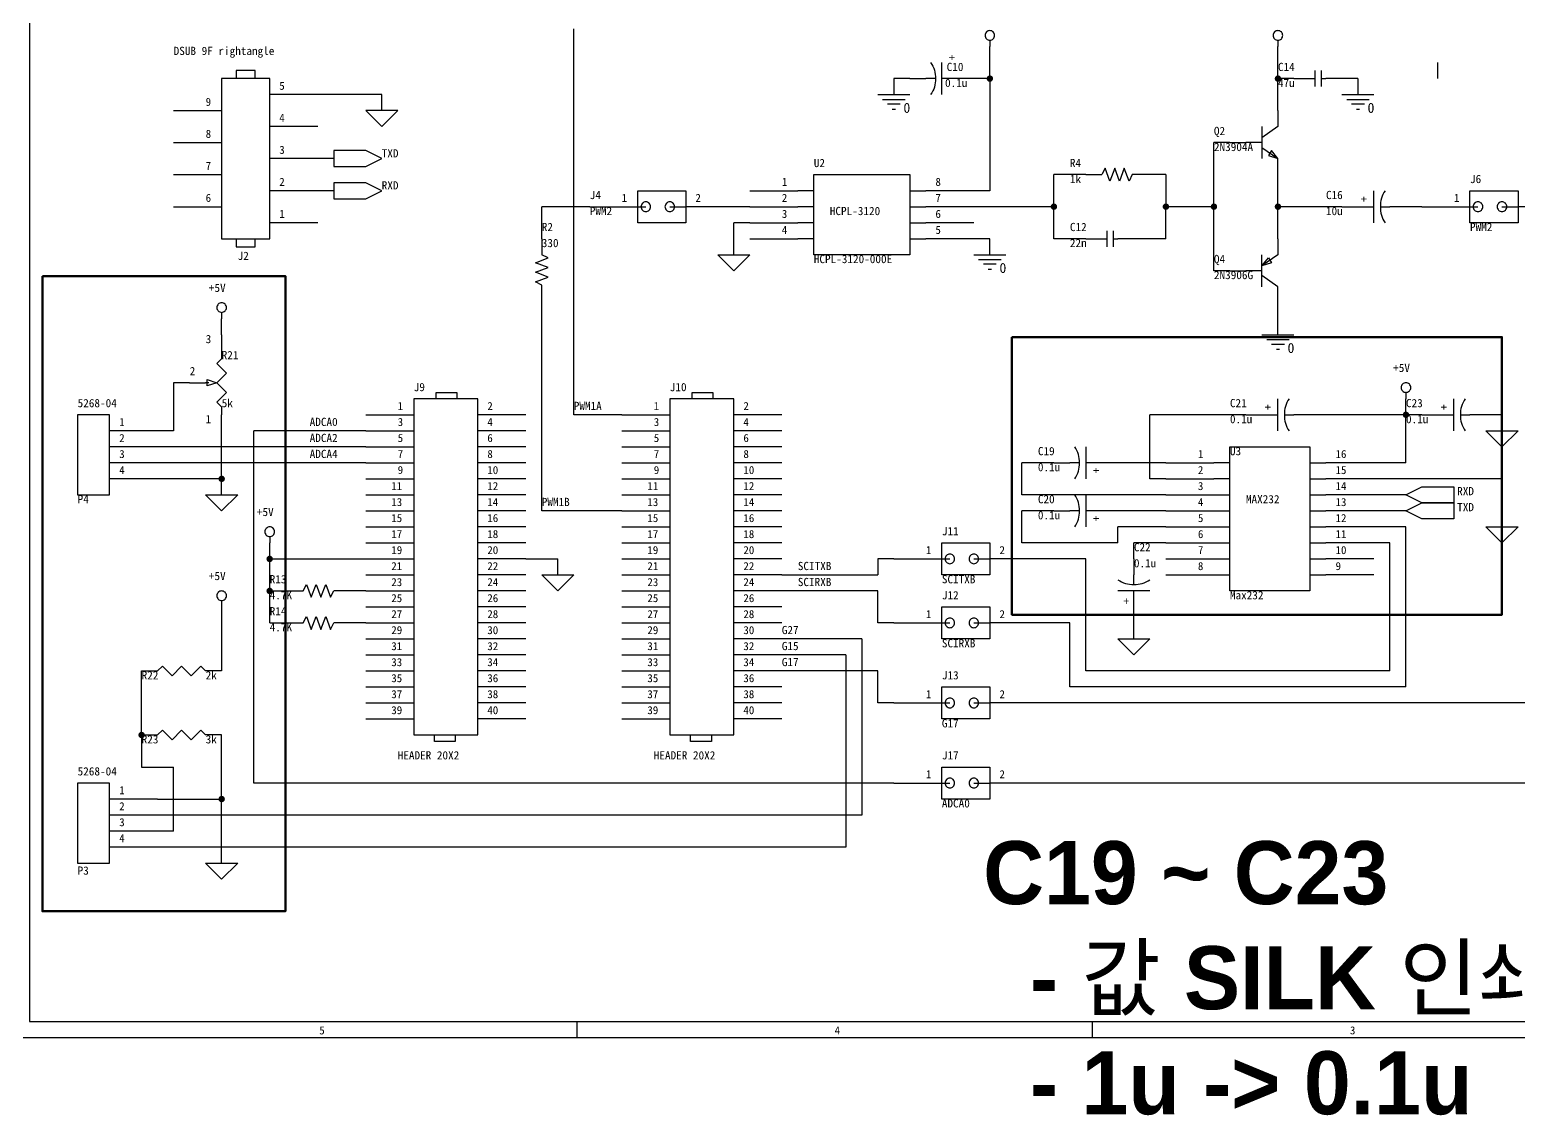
# Model space of a CAD drawing. Extents: x -209 to 417, y -10 to 299.
# Drawn here: x 0 to 236.3, y -9.8 to 162.4 of the extents above; entities that cross this region are included whole.
import ezdxf

# ---------------------------------------------------------------- set-up
doc = ezdxf.new("R2010")
doc.units = 0
doc.header["$MEASUREMENT"] = 0
for name, color, linetype in [('COMMENTS', 7, 'Continuous'), ('PARTS', 7, 'Continuous'), ('PARTTEXT', 7, 'Continuous'), ('TITLE', 7, 'Continuous'), ('WIRE', 7, 'Continuous'), ('WIRETEXT', 7, 'Continuous')]:
    doc.layers.add(name, color=color, linetype=linetype)

msp = doc.modelspace()

# ---------------------------------------------------------------- linework, layer by layer
at = {"color": 1, "linetype": 'Continuous', "lineweight": 50}
msp.add_lwpolyline([(2.0442, 123.3581), (40.6105, 123.3581), (40.6105, 22.5788), (2.0442, 22.5788)], close=True, dxfattribs=at)
at = {"color": 3, "linetype": 'Continuous', "lineweight": 50}
msp.add_lwpolyline([(155.9028, 113.6696), (233.68, 113.6696), (233.68, 69.627), (155.9028, 69.627)], close=True, dxfattribs=at)
at = {"layer": 'PARTS'}
for p, q in [((86.36, 159.766), (86.36, 162.306)), ((139.7, 154.686), (142.24, 154.686)), ((149.86, 154.686), (147.32, 154.686)), ((200.66, 154.686), (203.2, 154.686)), ((208.28, 154.686), (205.74, 154.686)), ((45.72, 152.146), (38.1, 152.146)), ((22.86, 149.606), (30.48, 149.606)), ((198.12, 149.606), (198.12, 147.066)), ((45.72, 147.066), (38.1, 147.066)), ((22.86, 144.526), (30.48, 144.526)), ((190.5, 144.526), (193.04, 144.526)), ((45.72, 141.986), (38.1, 141.986)), ((198.12, 139.446), (198.12, 141.986)), ((22.86, 139.446), (30.48, 139.446)), ((167.64, 139.446), (170.18, 139.446)), ((177.8, 139.446), (175.26, 139.446)), ((45.72, 136.906), (38.1, 136.906)), ((114.3, 136.906), (121.92, 136.906)), ((149.86, 136.906), (142.24, 136.906)), ((22.86, 134.366), (30.48, 134.366)), ((88.9, 134.366), (96.52, 134.366)), ((111.76, 134.366), (104.14, 134.366)), ((114.3, 134.366), (121.92, 134.366)), ((149.86, 134.366), (142.24, 134.366)), ((208.28, 134.366), (210.82, 134.366)), ((218.44, 134.366), (215.9, 134.366)), ((220.98, 134.366), (228.6, 134.366)), ((243.84, 134.366), (236.22, 134.366)), ((45.72, 131.826), (38.1, 131.826)), ((114.3, 131.826), (121.92, 131.826)), ((149.86, 131.826), (142.24, 131.826)), ((81.28, 129.286), (81.28, 126.746)), ((114.3, 129.286), (121.92, 129.286)), ((149.86, 129.286), (142.24, 129.286)), ((167.64, 129.286), (170.18, 129.286)), ((175.26, 129.286), (172.72, 129.286)), ((198.12, 129.286), (198.12, 126.746)), ((190.5, 124.206), (193.04, 124.206)), ((81.28, 119.126), (81.28, 121.666)), ((198.12, 119.126), (198.12, 121.666)), ((30.48, 114.046), (30.48, 111.506)), ((25.4, 106.426), (27.94, 106.426)), ((30.48, 98.806), (30.48, 101.346)), ((53.34, 101.346), (60.96, 101.346)), ((78.74, 101.346), (71.12, 101.346)), ((93.98, 101.346), (101.6, 101.346)), ((119.38, 101.346), (111.76, 101.346)), ((193.04, 101.346), (195.58, 101.346)), ((203.2, 101.346), (200.66, 101.346)), ((220.98, 101.346), (223.52, 101.346)), ((231.14, 101.346), (228.6, 101.346)), ((20.32, 98.806), (12.7, 98.806)), ((53.34, 98.806), (60.96, 98.806)), ((78.74, 98.806), (71.12, 98.806)), ((93.98, 98.806), (101.6, 98.806)), ((119.38, 98.806), (111.76, 98.806)), ((20.32, 96.266), (12.7, 96.266)), ((53.34, 96.266), (60.96, 96.266)), ((78.74, 96.266), (71.12, 96.266)), ((93.98, 96.266), (101.6, 96.266)), ((119.38, 96.266), (111.76, 96.266)), ((20.32, 93.726), (12.7, 93.726)), ((53.34, 93.726), (60.96, 93.726)), ((78.74, 93.726), (71.12, 93.726)), ((93.98, 93.726), (101.6, 93.726)), ((119.38, 93.726), (111.76, 93.726)), ((162.56, 93.726), (165.1, 93.726)), ((172.72, 93.726), (170.18, 93.726)), ((180.34, 93.726), (187.96, 93.726)), ((213.36, 93.726), (205.74, 93.726)), ((20.32, 91.186), (12.7, 91.186)), ((53.34, 91.186), (60.96, 91.186)), ((78.74, 91.186), (71.12, 91.186)), ((93.98, 91.186), (101.6, 91.186)), ((119.38, 91.186), (111.76, 91.186)), ((180.34, 91.186), (187.96, 91.186)), ((213.36, 91.186), (205.74, 91.186)), ((53.34, 88.646), (60.96, 88.646)), ((78.74, 88.646), (71.12, 88.646)), ((93.98, 88.646), (101.6, 88.646)), ((119.38, 88.646), (111.76, 88.646)), ((180.34, 88.646), (187.96, 88.646)), ((213.36, 88.646), (205.74, 88.646)), ((53.34, 86.106), (60.96, 86.106)), ((78.74, 86.106), (71.12, 86.106)), ((93.98, 86.106), (101.6, 86.106)), ((119.38, 86.106), (111.76, 86.106)), ((162.56, 86.106), (165.1, 86.106)), ((172.72, 86.106), (170.18, 86.106)), ((180.34, 86.106), (187.96, 86.106)), ((213.36, 86.106), (205.74, 86.106)), ((53.34, 83.566), (60.96, 83.566)), ((78.74, 83.566), (71.12, 83.566)), ((93.98, 83.566), (101.6, 83.566)), ((119.38, 83.566), (111.76, 83.566)), ((180.34, 83.566), (187.96, 83.566)), ((213.36, 83.566), (205.74, 83.566)), ((53.34, 81.026), (60.96, 81.026)), ((78.74, 81.026), (71.12, 81.026)), ((93.98, 81.026), (101.6, 81.026)), ((119.38, 81.026), (111.76, 81.026)), ((180.34, 81.026), (187.96, 81.026)), ((213.36, 81.026), (205.74, 81.026)), ((53.34, 78.486), (60.96, 78.486)), ((78.74, 78.486), (71.12, 78.486)), ((93.98, 78.486), (101.6, 78.486)), ((119.38, 78.486), (111.76, 78.486)), ((137.16, 78.486), (144.78, 78.486)), ((160.02, 78.486), (152.4, 78.486)), ((175.26, 78.486), (175.26, 75.946)), ((180.34, 78.486), (187.96, 78.486)), ((213.36, 78.486), (205.74, 78.486)), ((53.34, 75.946), (60.96, 75.946)), ((78.74, 75.946), (71.12, 75.946)), ((93.98, 75.946), (101.6, 75.946)), ((119.38, 75.946), (111.76, 75.946)), ((180.34, 75.946), (187.96, 75.946)), ((213.36, 75.946), (205.74, 75.946)), ((40.64, 73.406), (43.18, 73.406)), ((50.8, 73.406), (48.26, 73.406)), ((53.34, 73.406), (60.96, 73.406)), ((78.74, 73.406), (71.12, 73.406)), ((93.98, 73.406), (101.6, 73.406)), ((119.38, 73.406), (111.76, 73.406)), ((53.34, 70.866), (60.96, 70.866)), ((78.74, 70.866), (71.12, 70.866)), ((93.98, 70.866), (101.6, 70.866)), ((119.38, 70.866), (111.76, 70.866)), ((175.26, 68.326), (175.26, 70.866)), ((40.64, 68.326), (43.18, 68.326)), ((50.8, 68.326), (48.26, 68.326)), ((53.34, 68.326), (60.96, 68.326)), ((78.74, 68.326), (71.12, 68.326)), ((93.98, 68.326), (101.6, 68.326)), ((119.38, 68.326), (111.76, 68.326)), ((137.16, 68.326), (144.78, 68.326)), ((160.02, 68.326), (152.4, 68.326)), ((53.34, 65.786), (60.96, 65.786)), ((78.74, 65.786), (71.12, 65.786)), ((93.98, 65.786), (101.6, 65.786)), ((119.38, 65.786), (111.76, 65.786)), ((53.34, 63.246), (60.96, 63.246)), ((78.74, 63.246), (71.12, 63.246)), ((93.98, 63.246), (101.6, 63.246)), ((119.38, 63.246), (111.76, 63.246)), ((17.78, 60.706), (20.32, 60.706)), ((30.48, 60.706), (27.94, 60.706)), ((53.34, 60.706), (60.96, 60.706)), ((78.74, 60.706), (71.12, 60.706)), ((93.98, 60.706), (101.6, 60.706)), ((119.38, 60.706), (111.76, 60.706)), ((53.34, 58.166), (60.96, 58.166)), ((78.74, 58.166), (71.12, 58.166)), ((93.98, 58.166), (101.6, 58.166)), ((119.38, 58.166), (111.76, 58.166)), ((53.34, 55.626), (60.96, 55.626)), ((78.74, 55.626), (71.12, 55.626)), ((93.98, 55.626), (101.6, 55.626)), ((119.38, 55.626), (111.76, 55.626)), ((137.16, 55.626), (144.78, 55.626)), ((160.02, 55.626), (152.4, 55.626)), ((53.34, 53.086), (60.96, 53.086)), ((78.74, 53.086), (71.12, 53.086)), ((93.98, 53.086), (101.6, 53.086)), ((119.38, 53.086), (111.76, 53.086)), ((17.78, 50.546), (20.32, 50.546)), ((30.48, 50.546), (27.94, 50.546)), ((137.16, 42.926), (144.78, 42.926)), ((160.02, 42.926), (152.4, 42.926)), ((20.32, 40.386), (12.7, 40.386)), ((20.32, 37.846), (12.7, 37.846)), ((20.32, 35.306), (12.7, 35.306)), ((20.32, 32.766), (12.7, 32.766))]:
    msp.add_line(p, q, dxfattribs=at)
for points in [[(86.36, 162.306), (86.36, 162.56)], [(152.4, 160.782), (152.4, 159.766)], [(198.12, 160.782), (198.12, 159.766)], [(35.814, 154.686), (35.814, 154.94), (35.814, 155.956), (32.766, 155.956), (32.766, 154.686)], [(144.78, 152.146), (144.78, 157.226)], [(203.962, 155.956), (203.962, 153.416)], [(204.978, 155.956), (204.978, 153.416)], [(143.764, 154.686), (142.24, 154.686)], [(147.32, 154.686), (144.78, 154.686)], [(203.2, 154.686), (203.962, 154.686)], [(204.978, 154.686), (205.74, 154.686)], [(134.62, 152.146), (139.7, 152.146)], [(135.382, 151.384), (138.938, 151.384)], [(208.28, 152.146), (213.36, 152.146)], [(209.042, 151.384), (212.598, 151.384)], [(58.42, 149.606), (53.34, 149.606)], [(53.34, 149.606), (55.88, 147.066)], [(55.88, 147.066), (58.42, 149.606)], [(138.176, 150.622), (136.144, 150.622)], [(136.906, 149.86), (137.414, 149.86)], [(211.836, 150.622), (209.804, 150.622)], [(210.566, 149.86), (211.074, 149.86)], [(198.12, 147.066), (195.58, 145.288)], [(195.58, 147.066), (195.58, 141.986)], [(195.58, 144.526), (193.04, 144.526)], [(53.34, 143.256), (48.26, 143.256)], [(48.26, 143.256), (48.26, 140.716)], [(55.88, 141.986), (53.34, 143.256)], [(53.34, 140.716), (55.88, 141.986)], [(195.58, 143.764), (198.12, 141.986)], [(48.26, 140.716), (53.34, 140.716)], [(170.688, 140.462), (170.18, 139.446)], [(171.45, 138.43), (170.688, 140.462)], [(172.212, 140.462), (171.45, 138.43)], [(172.974, 138.43), (172.212, 140.462)], [(173.736, 140.462), (172.974, 138.43)], [(174.498, 138.43), (173.736, 140.462)], [(175.006, 139.446), (174.498, 138.43)], [(175.26, 139.446), (175.006, 139.446)], [(53.34, 138.176), (48.26, 138.176)], [(48.26, 138.176), (48.26, 135.636)], [(55.88, 136.906), (53.34, 138.176)], [(48.26, 135.636), (53.34, 135.636)], [(53.34, 135.636), (55.88, 136.906)], [(124.46, 136.906), (121.92, 136.906)], [(139.7, 136.906), (142.24, 136.906)], [(213.36, 131.826), (213.36, 136.906)], [(96.52, 134.366), (97.79, 134.366)], [(101.6, 134.366), (104.14, 134.366)], [(124.46, 134.366), (121.92, 134.366)], [(139.7, 134.366), (142.24, 134.366)], [(210.82, 134.366), (213.36, 134.366)], [(214.376, 134.366), (215.9, 134.366)], [(228.6, 134.366), (229.87, 134.366)], [(233.68, 134.366), (236.22, 134.366)], [(124.46, 131.826), (121.92, 131.826)], [(139.7, 131.826), (142.24, 131.826)], [(170.942, 130.556), (170.942, 128.016)], [(171.958, 130.556), (171.958, 128.016)], [(32.766, 129.286), (32.766, 129.032), (32.766, 128.016), (35.814, 128.016), (35.814, 129.286)], [(124.46, 129.286), (121.92, 129.286)], [(139.7, 129.286), (142.24, 129.286)], [(170.18, 129.286), (170.942, 129.286)], [(171.958, 129.286), (172.72, 129.286)], [(80.264, 125.476), (82.296, 126.238)], [(82.296, 124.714), (80.264, 125.476)], [(82.296, 126.238), (81.28, 126.746)], [(109.22, 126.746), (114.3, 126.746)], [(111.76, 124.206), (109.22, 126.746)], [(114.3, 126.746), (111.76, 124.206)], [(149.86, 126.746), (154.94, 126.746)], [(150.622, 125.984), (154.178, 125.984)], [(153.416, 125.222), (151.384, 125.222)], [(198.12, 126.746), (195.58, 124.968)], [(195.58, 121.666), (195.58, 126.746)], [(80.264, 123.952), (82.296, 124.714)], [(82.296, 123.19), (80.264, 123.952)], [(80.264, 122.428), (82.296, 123.19)], [(152.146, 124.46), (152.654, 124.46)], [(195.58, 124.206), (193.04, 124.206)], [(198.12, 121.666), (195.58, 123.444)], [(81.28, 121.92), (80.264, 122.428)], [(81.28, 121.666), (81.28, 121.92)], [(30.48, 117.602), (30.48, 116.586)], [(195.58, 114.046), (200.66, 114.046)], [(30.48, 111.506), (30.48, 110.236)], [(196.342, 113.284), (199.898, 113.284)], [(199.136, 112.522), (197.104, 112.522)], [(197.866, 111.76), (198.374, 111.76)], [(30.48, 110.236), (29.718, 109.474)], [(29.718, 109.474), (31.242, 107.95)], [(28.448, 106.426), (27.94, 106.426)], [(31.242, 107.95), (29.718, 106.426)], [(29.718, 106.426), (31.242, 104.902)], [(31.242, 104.902), (29.718, 103.378)], [(64.516, 103.886), (64.516, 103.886), (64.516, 104.902), (67.818, 104.902), (67.818, 103.886)], [(105.156, 103.886), (105.156, 103.886), (105.156, 104.902), (108.458, 104.902), (108.458, 103.886)], [(218.44, 104.902), (218.44, 103.886)], [(29.718, 103.378), (30.48, 102.616)], [(30.48, 102.616), (30.48, 101.346)], [(198.12, 98.806), (198.12, 103.886)], [(226.06, 98.806), (226.06, 103.886)], [(195.58, 101.346), (198.12, 101.346)], [(199.136, 101.346), (200.66, 101.346)], [(223.52, 101.346), (226.06, 101.346)], [(227.076, 101.346), (228.6, 101.346)], [(231.14, 98.806), (236.22, 98.806)], [(233.68, 96.266), (231.14, 98.806)], [(236.22, 98.806), (233.68, 96.266)], [(167.64, 96.266), (167.64, 91.186)], [(166.624, 93.726), (165.1, 93.726)], [(170.18, 93.726), (167.64, 93.726)], [(190.5, 93.726), (187.96, 93.726)], [(203.2, 93.726), (205.74, 93.726)], [(190.5, 91.186), (187.96, 91.186)], [(203.2, 91.186), (205.74, 91.186)], [(218.44, 88.646), (220.98, 89.916)], [(220.98, 89.916), (226.06, 89.916)], [(226.06, 89.916), (226.06, 87.376)], [(27.94, 88.646), (33.02, 88.646)], [(30.48, 86.106), (27.94, 88.646)], [(33.02, 88.646), (30.48, 86.106)], [(167.64, 88.646), (167.64, 83.566)], [(187.96, 88.646), (190.5, 88.646)], [(203.2, 88.646), (205.74, 88.646)], [(220.98, 87.376), (218.44, 88.646)], [(166.624, 86.106), (165.1, 86.106)], [(170.18, 86.106), (167.64, 86.106)], [(187.96, 86.106), (190.5, 86.106)], [(203.2, 86.106), (205.74, 86.106)], [(218.44, 86.106), (220.98, 87.376)], [(220.98, 84.836), (218.44, 86.106)], [(226.06, 87.376), (220.98, 87.376)], [(220.98, 87.376), (226.06, 87.376)], [(226.06, 87.376), (226.06, 84.836)], [(187.96, 83.566), (190.5, 83.566)], [(203.2, 83.566), (205.74, 83.566)], [(226.06, 84.836), (220.98, 84.836)], [(231.14, 83.566), (236.22, 83.566)], [(233.68, 81.026), (231.14, 83.566)], [(236.22, 83.566), (233.68, 81.026)], [(38.1, 82.042), (38.1, 81.026)], [(187.96, 81.026), (190.5, 81.026)], [(203.2, 81.026), (205.74, 81.026)], [(144.78, 78.486), (146.05, 78.486)], [(149.86, 78.486), (152.4, 78.486)], [(187.96, 78.486), (190.5, 78.486)], [(203.2, 78.486), (205.74, 78.486)], [(81.28, 75.946), (86.36, 75.946)], [(83.82, 73.406), (81.28, 75.946)], [(86.36, 75.946), (83.82, 73.406)], [(175.26, 74.422), (175.26, 75.946)], [(187.96, 75.946), (190.5, 75.946)], [(203.2, 75.946), (205.74, 75.946)], [(43.18, 73.406), (43.434, 73.406)], [(43.434, 73.406), (43.942, 74.422)], [(43.942, 74.422), (44.704, 72.39)], [(44.704, 72.39), (45.466, 74.422)], [(45.466, 74.422), (46.228, 72.39)], [(46.228, 72.39), (46.99, 74.422)], [(46.99, 74.422), (47.752, 72.39)], [(47.752, 72.39), (48.26, 73.406)], [(177.8, 73.406), (172.72, 73.406)], [(175.26, 70.866), (175.26, 73.406)], [(30.48, 71.882), (30.48, 70.866)], [(43.434, 68.326), (43.942, 69.342)], [(43.942, 69.342), (44.704, 67.31)], [(44.704, 67.31), (45.466, 69.342)], [(45.466, 69.342), (46.228, 67.31)], [(46.228, 67.31), (46.99, 69.342)], [(46.99, 69.342), (47.752, 67.31)], [(43.18, 68.326), (43.434, 68.326)], [(47.752, 67.31), (48.26, 68.326)], [(144.78, 68.326), (146.05, 68.326)], [(149.86, 68.326), (152.4, 68.326)], [(172.72, 65.786), (177.8, 65.786)], [(175.26, 63.246), (172.72, 65.786)], [(177.8, 65.786), (175.26, 63.246)], [(20.32, 60.706), (21.082, 61.468)], [(21.082, 61.468), (22.606, 59.944)], [(22.606, 59.944), (24.13, 61.468)], [(24.13, 61.468), (25.654, 59.944)], [(25.654, 59.944), (27.178, 61.468)], [(27.178, 61.468), (27.94, 60.706)], [(144.78, 55.626), (146.05, 55.626)], [(149.86, 55.626), (152.4, 55.626)], [(20.32, 50.546), (21.082, 51.308)], [(21.082, 51.308), (22.606, 49.784)], [(22.606, 49.784), (24.13, 51.308)], [(24.13, 51.308), (25.654, 49.784)], [(25.654, 49.784), (27.178, 51.308)], [(27.178, 51.308), (27.94, 50.546)], [(67.564, 50.546), (67.564, 50.546), (67.564, 49.53), (64.262, 49.53), (64.262, 50.546)], [(108.204, 50.546), (108.204, 50.546), (108.204, 49.53), (104.902, 49.53), (104.902, 50.546)], [(144.78, 42.926), (146.05, 42.926)], [(149.86, 42.926), (152.4, 42.926)], [(27.94, 30.226), (33.02, 30.226)], [(30.48, 27.686), (27.94, 30.226)], [(33.02, 30.226), (30.48, 27.686)]]:
    msp.add_lwpolyline(points, dxfattribs=at)
for points in [[(153.162, 161.544, 0.0985), (153.104, 161.8356, 0.0985), (152.9388, 162.0828, 0.0985), (152.6916, 162.248, 0.0985), (152.4, 162.306, 0.0985), (152.1084, 162.248, 0.0985), (151.8612, 162.0828, 0.0985), (151.696, 161.8356, 0.0985), (151.638, 161.544, 0.0985), (151.696, 161.2524, 0.0985), (151.8612, 161.0052, 0.0985), (152.1084, 160.84, 0.0985), (152.4, 160.782, 0.0985), (152.6916, 160.84, 0.0985), (152.9388, 161.0052, 0.0985), (153.104, 161.2524, 0.0985)], [(198.882, 161.544, 0.0985), (198.824, 161.8356, 0.0985), (198.6588, 162.0828, 0.0985), (198.4116, 162.248, 0.0985), (198.12, 162.306, 0.0985), (197.8284, 162.248, 0.0985), (197.5812, 162.0828, 0.0985), (197.416, 161.8356, 0.0985), (197.358, 161.544, 0.0985), (197.416, 161.2524, 0.0985), (197.5812, 161.0052, 0.0985), (197.8284, 160.84, 0.0985), (198.12, 160.782, 0.0985), (198.4116, 160.84, 0.0985), (198.6588, 161.0052, 0.0985), (198.824, 161.2524, 0.0985)], [(98.552, 134.366, 0.0985), (98.494, 134.6576, 0.0985), (98.3288, 134.9048, 0.0985), (98.0816, 135.07, 0.0985), (97.79, 135.128, 0.0985), (97.4984, 135.07, 0.0985), (97.2512, 134.9048, 0.0985), (97.086, 134.6576, 0.0985), (97.028, 134.366, 0.0985), (97.086, 134.0744, 0.0985), (97.2512, 133.8272, 0.0985), (97.4984, 133.662, 0.0985), (97.79, 133.604, 0.0985), (98.0816, 133.662, 0.0985), (98.3288, 133.8272, 0.0985), (98.494, 134.0744, 0.0985)], [(102.362, 134.366, 0.0985), (102.304, 134.6576, 0.0985), (102.1388, 134.9048, 0.0985), (101.8916, 135.07, 0.0985), (101.6, 135.128, 0.0985), (101.3084, 135.07, 0.0985), (101.0612, 134.9048, 0.0985), (100.896, 134.6576, 0.0985), (100.838, 134.366, 0.0985), (100.896, 134.0744, 0.0985), (101.0612, 133.8272, 0.0985), (101.3084, 133.662, 0.0985), (101.6, 133.604, 0.0985), (101.8916, 133.662, 0.0985), (102.1388, 133.8272, 0.0985), (102.304, 134.0744, 0.0985)], [(230.632, 134.366, 0.0985), (230.574, 134.6576, 0.0985), (230.4088, 134.9048, 0.0985), (230.1616, 135.07, 0.0985), (229.87, 135.128, 0.0985), (229.5784, 135.07, 0.0985), (229.3312, 134.9048, 0.0985), (229.166, 134.6576, 0.0985), (229.108, 134.366, 0.0985), (229.166, 134.0744, 0.0985), (229.3312, 133.8272, 0.0985), (229.5784, 133.662, 0.0985), (229.87, 133.604, 0.0985), (230.1616, 133.662, 0.0985), (230.4088, 133.8272, 0.0985), (230.574, 134.0744, 0.0985)], [(234.442, 134.366, 0.0985), (234.384, 134.6576, 0.0985), (234.2188, 134.9048, 0.0985), (233.9716, 135.07, 0.0985), (233.68, 135.128, 0.0985), (233.3884, 135.07, 0.0985), (233.1412, 134.9048, 0.0985), (232.976, 134.6576, 0.0985), (232.918, 134.366, 0.0985), (232.976, 134.0744, 0.0985), (233.1412, 133.8272, 0.0985), (233.3884, 133.662, 0.0985), (233.68, 133.604, 0.0985), (233.9716, 133.662, 0.0985), (234.2188, 133.8272, 0.0985), (234.384, 134.0744, 0.0985)], [(31.242, 118.364, 0.0985), (31.184, 118.6556, 0.0985), (31.0188, 118.9028, 0.0985), (30.7716, 119.068, 0.0985), (30.48, 119.126, 0.0985), (30.1884, 119.068, 0.0985), (29.9412, 118.9028, 0.0985), (29.776, 118.6556, 0.0985), (29.718, 118.364, 0.0985), (29.776, 118.0724, 0.0985), (29.9412, 117.8252, 0.0985), (30.1884, 117.66, 0.0985), (30.48, 117.602, 0.0985), (30.7716, 117.66, 0.0985), (31.0188, 117.8252, 0.0985), (31.184, 118.0724, 0.0985)], [(219.202, 105.664, 0.0985), (219.144, 105.9556, 0.0985), (218.9788, 106.2028, 0.0985), (218.7316, 106.368, 0.0985), (218.44, 106.426, 0.0985), (218.1484, 106.368, 0.0985), (217.9012, 106.2028, 0.0985), (217.736, 105.9556, 0.0985), (217.678, 105.664, 0.0985), (217.736, 105.3724, 0.0985), (217.9012, 105.1252, 0.0985), (218.1484, 104.96, 0.0985), (218.44, 104.902, 0.0985), (218.7316, 104.96, 0.0985), (218.9788, 105.1252, 0.0985), (219.144, 105.3724, 0.0985)], [(38.862, 82.804, 0.0985), (38.804, 83.0956, 0.0985), (38.6388, 83.3428, 0.0985), (38.3916, 83.508, 0.0985), (38.1, 83.566, 0.0985), (37.8084, 83.508, 0.0985), (37.5612, 83.3428, 0.0985), (37.396, 83.0956, 0.0985), (37.338, 82.804, 0.0985), (37.396, 82.5124, 0.0985), (37.5612, 82.2652, 0.0985), (37.8084, 82.1, 0.0985), (38.1, 82.042, 0.0985), (38.3916, 82.1, 0.0985), (38.6388, 82.2652, 0.0985), (38.804, 82.5124, 0.0985)], [(146.812, 78.486, 0.0985), (146.754, 78.7776, 0.0985), (146.5888, 79.0248, 0.0985), (146.3416, 79.19, 0.0985), (146.05, 79.248, 0.0985), (145.7584, 79.19, 0.0985), (145.5112, 79.0248, 0.0985), (145.346, 78.7776, 0.0985), (145.288, 78.486, 0.0985), (145.346, 78.1944, 0.0985), (145.5112, 77.9472, 0.0985), (145.7584, 77.782, 0.0985), (146.05, 77.724, 0.0985), (146.3416, 77.782, 0.0985), (146.5888, 77.9472, 0.0985), (146.754, 78.1944, 0.0985)], [(150.622, 78.486, 0.0985), (150.564, 78.7776, 0.0985), (150.3988, 79.0248, 0.0985), (150.1516, 79.19, 0.0985), (149.86, 79.248, 0.0985), (149.5684, 79.19, 0.0985), (149.3212, 79.0248, 0.0985), (149.156, 78.7776, 0.0985), (149.098, 78.486, 0.0985), (149.156, 78.1944, 0.0985), (149.3212, 77.9472, 0.0985), (149.5684, 77.782, 0.0985), (149.86, 77.724, 0.0985), (150.1516, 77.782, 0.0985), (150.3988, 77.9472, 0.0985), (150.564, 78.1944, 0.0985)], [(31.242, 72.644, 0.0985), (31.184, 72.9356, 0.0985), (31.0188, 73.1828, 0.0985), (30.7716, 73.348, 0.0985), (30.48, 73.406, 0.0985), (30.1884, 73.348, 0.0985), (29.9412, 73.1828, 0.0985), (29.776, 72.9356, 0.0985), (29.718, 72.644, 0.0985), (29.776, 72.3524, 0.0985), (29.9412, 72.1052, 0.0985), (30.1884, 71.94, 0.0985), (30.48, 71.882, 0.0985), (30.7716, 71.94, 0.0985), (31.0188, 72.1052, 0.0985), (31.184, 72.3524, 0.0985)], [(146.812, 68.326, 0.0985), (146.754, 68.6176, 0.0985), (146.5888, 68.8648, 0.0985), (146.3416, 69.03, 0.0985), (146.05, 69.088, 0.0985), (145.7584, 69.03, 0.0985), (145.5112, 68.8648, 0.0985), (145.346, 68.6176, 0.0985), (145.288, 68.326, 0.0985), (145.346, 68.0344, 0.0985), (145.5112, 67.7872, 0.0985), (145.7584, 67.622, 0.0985), (146.05, 67.564, 0.0985), (146.3416, 67.622, 0.0985), (146.5888, 67.7872, 0.0985), (146.754, 68.0344, 0.0985)], [(150.622, 68.326, 0.0985), (150.564, 68.6176, 0.0985), (150.3988, 68.8648, 0.0985), (150.1516, 69.03, 0.0985), (149.86, 69.088, 0.0985), (149.5684, 69.03, 0.0985), (149.3212, 68.8648, 0.0985), (149.156, 68.6176, 0.0985), (149.098, 68.326, 0.0985), (149.156, 68.0344, 0.0985), (149.3212, 67.7872, 0.0985), (149.5684, 67.622, 0.0985), (149.86, 67.564, 0.0985), (150.1516, 67.622, 0.0985), (150.3988, 67.7872, 0.0985), (150.564, 68.0344, 0.0985)], [(146.812, 55.626, 0.0985), (146.754, 55.9176, 0.0985), (146.5888, 56.1648, 0.0985), (146.3416, 56.33, 0.0985), (146.05, 56.388, 0.0985), (145.7584, 56.33, 0.0985), (145.5112, 56.1648, 0.0985), (145.346, 55.9176, 0.0985), (145.288, 55.626, 0.0985), (145.346, 55.3344, 0.0985), (145.5112, 55.0872, 0.0985), (145.7584, 54.922, 0.0985), (146.05, 54.864, 0.0985), (146.3416, 54.922, 0.0985), (146.5888, 55.0872, 0.0985), (146.754, 55.3344, 0.0985)], [(150.622, 55.626, 0.0985), (150.564, 55.9176, 0.0985), (150.3988, 56.1648, 0.0985), (150.1516, 56.33, 0.0985), (149.86, 56.388, 0.0985), (149.5684, 56.33, 0.0985), (149.3212, 56.1648, 0.0985), (149.156, 55.9176, 0.0985), (149.098, 55.626, 0.0985), (149.156, 55.3344, 0.0985), (149.3212, 55.0872, 0.0985), (149.5684, 54.922, 0.0985), (149.86, 54.864, 0.0985), (150.1516, 54.922, 0.0985), (150.3988, 55.0872, 0.0985), (150.564, 55.3344, 0.0985)], [(146.812, 42.926, 0.0985), (146.754, 43.2176, 0.0985), (146.5888, 43.4648, 0.0985), (146.3416, 43.63, 0.0985), (146.05, 43.688, 0.0985), (145.7584, 43.63, 0.0985), (145.5112, 43.4648, 0.0985), (145.346, 43.2176, 0.0985), (145.288, 42.926, 0.0985), (145.346, 42.6344, 0.0985), (145.5112, 42.3872, 0.0985), (145.7584, 42.222, 0.0985), (146.05, 42.164, 0.0985), (146.3416, 42.222, 0.0985), (146.5888, 42.3872, 0.0985), (146.754, 42.6344, 0.0985)], [(150.622, 42.926, 0.0985), (150.564, 43.2176, 0.0985), (150.3988, 43.4648, 0.0985), (150.1516, 43.63, 0.0985), (149.86, 43.688, 0.0985), (149.5684, 43.63, 0.0985), (149.3212, 43.4648, 0.0985), (149.156, 43.2176, 0.0985), (149.098, 42.926, 0.0985), (149.156, 42.6344, 0.0985), (149.3212, 42.3872, 0.0985), (149.5684, 42.222, 0.0985), (149.86, 42.164, 0.0985), (150.1516, 42.222, 0.0985), (150.3988, 42.3872, 0.0985), (150.564, 42.6344, 0.0985)]]:
    msp.add_lwpolyline(points, format="xyb", close=True, dxfattribs=at)
for points in [[(143.002, 157.226, -0.1654), (143.764, 154.686)], [(143.764, 154.686, -0.1654), (143.002, 152.146)], [(215.138, 136.906, 0.1654), (214.376, 134.366)], [(214.376, 134.366, 0.1654), (215.138, 131.826)], [(199.898, 103.886, 0.1654), (199.136, 101.346)], [(227.838, 103.886, 0.1654), (227.076, 101.346)], [(199.136, 101.346, 0.1654), (199.898, 98.806)], [(227.076, 101.346, 0.1654), (227.838, 98.806)], [(166.624, 93.726, 0.1654), (165.862, 96.266)], [(165.862, 91.186, 0.1654), (166.624, 93.726)], [(166.624, 86.106, 0.1654), (165.862, 88.646)], [(165.862, 83.566, 0.1654), (166.624, 86.106)], [(172.72, 75.184, 0.1654), (175.26, 74.422)], [(175.26, 74.422, 0.1654), (177.8, 75.184)]]:
    msp.add_lwpolyline(points, format="xyb", dxfattribs=at)
for points in [[(30.48, 129.286), (38.1, 129.286), (38.1, 154.686), (30.48, 154.686)], [(198.12, 141.986), (197.104, 143.256), (196.596, 142.494), (198.12, 141.986)], [(124.46, 139.446), (139.7, 139.446), (139.7, 126.746), (124.46, 126.746)], [(96.52, 136.906), (104.14, 136.906), (104.14, 131.826), (96.52, 131.826)], [(228.6, 136.906), (236.22, 136.906), (236.22, 131.826), (228.6, 131.826)], [(195.58, 124.968), (196.596, 126.238), (197.104, 125.476), (195.58, 124.968)], [(29.718, 106.426), (28.194, 105.918), (28.194, 106.934), (29.718, 106.426)], [(71.12, 103.886), (60.96, 103.886), (60.96, 50.546), (71.12, 50.546)], [(111.76, 103.886), (101.6, 103.886), (101.6, 50.546), (111.76, 50.546)], [(12.7, 101.346), (7.62, 101.346), (7.62, 88.646), (12.7, 88.646)], [(190.5, 96.266), (203.2, 96.266), (203.2, 73.406), (190.5, 73.406)], [(144.78, 81.026), (152.4, 81.026), (152.4, 75.946), (144.78, 75.946)], [(144.78, 70.866), (152.4, 70.866), (152.4, 65.786), (144.78, 65.786)], [(144.78, 58.166), (152.4, 58.166), (152.4, 53.086), (144.78, 53.086)], [(144.78, 45.466), (152.4, 45.466), (152.4, 40.386), (144.78, 40.386)], [(12.7, 42.926), (7.62, 42.926), (7.62, 30.226), (12.7, 30.226)]]:
    msp.add_lwpolyline(points, close=True, dxfattribs=at)
at = {"layer": 'TITLE'}
for points in [[(-2.54, 2.54), (417.322, 2.54), (417.322, 299.466), (-2.54, 299.466)], [(0, 5.08), (414.782, 5.08), (414.782, 296.926), (0, 296.926)]]:
    msp.add_lwpolyline(points, close=True, dxfattribs=at)
for points in [[(86.868, 5.08), (86.868, 2.54)], [(168.656, 5.08), (168.656, 2.54)]]:
    msp.add_lwpolyline(points, dxfattribs=at)
at = {"layer": 'WIRE'}
for points in [[(86.36, 101.346), (86.36, 159.766)], [(152.4, 154.686), (152.4, 159.766)], [(198.12, 154.686), (198.12, 159.766)], [(223.52, 154.686), (223.52, 157.226)], [(137.16, 154.686), (137.16, 152.146)], [(139.7, 154.686), (137.16, 154.686)], [(152.4, 154.686), (149.86, 154.686)], [(152.4, 154.686), (152.4, 136.906)], [(198.12, 149.606), (198.12, 154.686)], [(200.66, 154.686), (198.12, 154.686)], [(210.82, 154.686), (208.28, 154.686)], [(210.82, 154.686), (210.82, 152.146)], [(55.88, 152.146), (45.72, 152.146)], [(55.88, 149.606), (55.88, 152.146)], [(187.96, 134.366), (187.96, 144.526)], [(190.5, 144.526), (187.96, 144.526)], [(48.26, 141.986), (45.72, 141.986)], [(167.64, 139.446), (162.56, 139.446)], [(162.56, 134.366), (162.56, 139.446)], [(180.34, 139.446), (177.8, 139.446)], [(180.34, 139.446), (180.34, 134.366)], [(198.12, 134.366), (198.12, 139.446)], [(48.26, 136.906), (45.72, 136.906)], [(152.4, 136.906), (149.86, 136.906)], [(88.9, 134.366), (81.28, 134.366)], [(81.28, 129.286), (81.28, 134.366)], [(114.3, 134.366), (111.76, 134.366)], [(162.56, 134.366), (149.86, 134.366)], [(162.56, 129.286), (162.56, 134.366)], [(180.34, 129.286), (180.34, 134.366)], [(187.96, 134.366), (180.34, 134.366)], [(187.96, 124.206), (187.96, 134.366)], [(208.28, 134.366), (198.12, 134.366)], [(198.12, 129.286), (198.12, 134.366)], [(220.98, 134.366), (218.44, 134.366)], [(111.76, 126.746), (111.76, 131.826)], [(114.3, 131.826), (111.76, 131.826)], [(152.4, 129.286), (149.86, 129.286)], [(152.4, 126.746), (152.4, 129.286)], [(167.64, 129.286), (162.56, 129.286)], [(180.34, 129.286), (175.26, 129.286)], [(190.5, 124.206), (187.96, 124.206)], [(81.28, 86.106), (81.28, 119.126)], [(198.12, 114.046), (198.12, 119.126)], [(30.48, 114.046), (30.48, 116.586)], [(25.4, 106.426), (22.86, 106.426)], [(22.86, 106.426), (22.86, 98.806)], [(218.44, 101.346), (218.44, 103.886)], [(93.98, 101.346), (86.36, 101.346)], [(177.8, 91.186), (177.8, 101.346)], [(193.04, 101.346), (177.8, 101.346)], [(218.44, 101.346), (203.2, 101.346)], [(220.98, 101.346), (218.44, 101.346)], [(218.44, 93.726), (218.44, 101.346)], [(233.68, 101.346), (231.14, 101.346)], [(233.68, 98.806), (233.68, 101.346)], [(22.86, 98.806), (20.32, 98.806)], [(30.48, 91.186), (30.48, 98.806)], [(53.34, 98.806), (35.56, 98.806)], [(35.56, 42.926), (35.56, 98.806)], [(53.34, 96.266), (20.32, 96.266)], [(53.34, 93.726), (20.32, 93.726)], [(157.48, 88.646), (157.48, 93.726)], [(162.56, 93.726), (157.48, 93.726)], [(180.34, 93.726), (172.72, 93.726)], [(218.44, 93.726), (213.36, 93.726)], [(30.48, 91.186), (20.32, 91.186)], [(30.48, 88.646), (30.48, 91.186)], [(180.34, 91.186), (177.8, 91.186)], [(233.68, 91.186), (213.36, 91.186)], [(233.68, 83.566), (233.68, 91.186)], [(180.34, 88.646), (157.48, 88.646)], [(218.44, 88.646), (213.36, 88.646)], [(93.98, 86.106), (81.28, 86.106)], [(162.56, 86.106), (157.48, 86.106)], [(157.48, 81.026), (157.48, 86.106)], [(180.34, 86.106), (172.72, 86.106)], [(218.44, 86.106), (213.36, 86.106)], [(180.34, 83.566), (172.72, 83.566)], [(172.72, 81.026), (172.72, 83.566)], [(218.44, 83.566), (213.36, 83.566)], [(218.44, 58.166), (218.44, 83.566)], [(38.1, 78.486), (38.1, 81.026)], [(172.72, 81.026), (157.48, 81.026)], [(180.34, 81.026), (175.26, 81.026)], [(175.26, 78.486), (175.26, 81.026)], [(215.9, 81.026), (213.36, 81.026)], [(215.9, 60.706), (215.9, 81.026)], [(38.1, 73.406), (38.1, 78.486)], [(38.1, 78.486), (53.34, 78.486)], [(78.74, 78.486), (83.82, 78.486)], [(83.82, 75.946), (83.82, 78.486)], [(137.16, 78.486), (134.62, 78.486)], [(134.62, 78.486), (134.62, 75.946)], [(167.64, 78.486), (160.02, 78.486)], [(167.64, 60.706), (167.64, 78.486)], [(119.38, 75.946), (134.62, 75.946)], [(38.1, 68.326), (38.1, 73.406)], [(38.1, 73.406), (40.64, 73.406)], [(53.34, 73.406), (50.8, 73.406)], [(134.62, 73.406), (119.38, 73.406)], [(134.62, 68.326), (134.62, 73.406)], [(30.48, 70.866), (30.48, 60.706)], [(38.1, 68.326), (40.64, 68.326)], [(53.34, 68.326), (50.8, 68.326)], [(137.16, 68.326), (134.62, 68.326)], [(165.1, 68.326), (160.02, 68.326)], [(165.1, 58.166), (165.1, 68.326)], [(175.26, 65.786), (175.26, 68.326)], [(132.08, 65.786), (119.38, 65.786)], [(132.08, 65.786), (132.08, 37.846)], [(129.54, 63.246), (119.38, 63.246)], [(129.54, 63.246), (129.54, 32.766)], [(17.78, 50.546), (17.78, 60.706)], [(134.62, 60.706), (119.38, 60.706)], [(134.62, 55.626), (134.62, 60.706)], [(215.9, 60.706), (167.64, 60.706)], [(218.44, 58.166), (165.1, 58.166)], [(137.16, 55.626), (134.62, 55.626)], [(281.94, 55.626), (160.02, 55.626)], [(17.78, 50.546), (17.78, 45.466)], [(30.48, 40.386), (30.48, 50.546)], [(17.78, 45.466), (22.86, 45.466)], [(22.86, 35.306), (22.86, 45.466)], [(137.16, 42.926), (35.56, 42.926)], [(284.48, 42.926), (160.02, 42.926)], [(20.32, 40.386), (30.48, 40.386)], [(30.48, 30.226), (30.48, 40.386)], [(132.08, 37.846), (20.32, 37.846)], [(22.86, 35.306), (20.32, 35.306)], [(129.54, 32.766), (20.32, 32.766)]]:
    msp.add_lwpolyline(points, dxfattribs=at)
at = {"layer": 'WIRE', "const_width": 0.508}
for points in [[(152.146, 154.686, 1), (152.654, 154.686, 1)], [(197.866, 154.686, 1), (198.374, 154.686, 1)], [(162.306, 134.366, 1), (162.814, 134.366, 1)], [(180.086, 134.366, 1), (180.594, 134.366, 1)], [(187.706, 134.366, 1), (188.214, 134.366, 1)], [(197.866, 134.366, 1), (198.374, 134.366, 1)], [(218.186, 101.346, 1), (218.694, 101.346, 1)], [(30.226, 91.186, 1), (30.734, 91.186, 1)], [(37.846, 78.486, 1), (38.354, 78.486, 1)], [(37.846, 73.406, 1), (38.354, 73.406, 1)], [(17.526, 50.546, 1), (18.034, 50.546, 1)], [(30.226, 40.386, 1), (30.734, 40.386, 1)]]:
    msp.add_lwpolyline(points, format="xyb", close=True, dxfattribs=at)

# ---------------------------------------------------------------- texts
at = {"linetype": 'Continuous', "insert": (151.3375, 33.7034), "char_height": 10, "attachment_point": 1}
msp.add_mtext_dynamic_manual_height_columns('{\\f휴먼고딕|b1|i0|c129|p2;\\C3;C19 ~ C23\\P  - 값 SILK 인쇄 변경\\P  - 1u -> 0.1u}', width=268.986395, gutter_width=1, heights=[0], dxfattribs=at)
at = {"layer": 'COMMENTS'}
for s, p in [('3', (27.94, 112.7103)), ('2', (25.4, 107.6303)), ('1', (27.94, 100.0103))]:
    msp.add_text(s, height=1.3057, dxfattribs=at).set_placement(p)
at = {"layer": 'PARTS'}
for s, p in [('5', (39.624, 152.908)), ('9', (27.94, 150.368)), ('4', (39.624, 147.828)), ('8', (27.94, 145.288)), ('3', (39.624, 142.748)), ('7', (27.94, 140.208)), ('2', (39.624, 137.668)), ('1', (119.38, 137.668)), ('8', (143.764, 137.668)), ('6', (27.94, 135.128)), ('1', (93.98, 135.128)), ('2', (105.664, 135.128)), ('2', (119.38, 135.128)), ('7', (143.764, 135.128)), ('1', (226.06, 135.128)), ('1', (39.624, 132.588)), ('3', (119.38, 132.588)), ('6', (143.764, 132.588)), ('4', (119.38, 130.048)), ('5', (143.764, 130.048)), ('1', (58.42, 102.108)), ('2', (72.644, 102.108)), ('1', (99.06, 102.108)), ('2', (113.284, 102.108)), ('1', (14.224, 99.568)), ('3', (58.42, 99.568)), ('4', (72.644, 99.568)), ('3', (99.06, 99.568)), ('4', (113.284, 99.568)), ('2', (14.224, 97.028)), ('5', (58.42, 97.028)), ('6', (72.644, 97.028)), ('5', (99.06, 97.028)), ('6', (113.284, 97.028)), ('3', (14.224, 94.488)), ('7', (58.42, 94.488)), ('8', (72.644, 94.488)), ('7', (99.06, 94.488)), ('8', (113.284, 94.488)), ('1', (185.42, 94.488)), ('16', (207.264, 94.488)), ('4', (14.224, 91.948)), ('9', (58.42, 91.948)), ('10', (72.644, 91.948)), ('9', (99.06, 91.948)), ('10', (113.284, 91.948)), ('2', (185.42, 91.948)), ('15', (207.264, 91.948)), ('11', (57.404, 89.408)), ('12', (72.644, 89.408)), ('11', (98.044, 89.408)), ('12', (113.284, 89.408)), ('3', (185.42, 89.408)), ('14', (207.264, 89.408)), ('13', (57.404, 86.868)), ('14', (72.644, 86.868)), ('13', (98.044, 86.868)), ('14', (113.284, 86.868)), ('4', (185.42, 86.868)), ('13', (207.264, 86.868)), ('15', (57.404, 84.328)), ('16', (72.644, 84.328)), ('15', (98.044, 84.328)), ('16', (113.284, 84.328)), ('5', (185.42, 84.328)), ('12', (207.264, 84.328)), ('17', (57.404, 81.788)), ('18', (72.644, 81.788)), ('17', (98.044, 81.788)), ('18', (113.284, 81.788)), ('6', (185.42, 81.788)), ('11', (207.264, 81.788)), ('19', (57.404, 79.248)), ('20', (72.644, 79.248)), ('19', (98.044, 79.248)), ('20', (113.284, 79.248)), ('1', (142.24, 79.248)), ('2', (153.924, 79.248)), ('7', (185.42, 79.248)), ('10', (207.264, 79.248)), ('21', (57.404, 76.708)), ('22', (72.644, 76.708)), ('21', (98.044, 76.708)), ('22', (113.284, 76.708)), ('8', (185.42, 76.708)), ('9', (207.264, 76.708)), ('23', (57.404, 74.168)), ('24', (72.644, 74.168)), ('23', (98.044, 74.168)), ('24', (113.284, 74.168)), ('25', (57.404, 71.628)), ('26', (72.644, 71.628)), ('25', (98.044, 71.628)), ('26', (113.284, 71.628)), ('27', (57.404, 69.088)), ('28', (72.644, 69.088)), ('27', (98.044, 69.088)), ('28', (113.284, 69.088)), ('1', (142.24, 69.088)), ('2', (153.924, 69.088)), ('29', (57.404, 66.548)), ('30', (72.644, 66.548)), ('29', (98.044, 66.548)), ('30', (113.284, 66.548)), ('31', (57.404, 64.008)), ('32', (72.644, 64.008)), ('31', (98.044, 64.008)), ('32', (113.284, 64.008)), ('33', (57.404, 61.468)), ('34', (72.644, 61.468)), ('33', (98.044, 61.468)), ('34', (113.284, 61.468)), ('35', (57.404, 58.928)), ('36', (72.644, 58.928)), ('35', (98.044, 58.928)), ('36', (113.284, 58.928)), ('37', (57.404, 56.388)), ('38', (72.644, 56.388)), ('37', (98.044, 56.388)), ('38', (113.284, 56.388)), ('1', (142.24, 56.388)), ('2', (153.924, 56.388)), ('39', (57.404, 53.848)), ('40', (72.644, 53.848)), ('39', (98.044, 53.848)), ('40', (113.284, 53.848)), ('1', (142.24, 43.688)), ('2', (153.924, 43.688)), ('1', (14.224, 41.148)), ('2', (14.224, 38.608)), ('3', (14.224, 36.068)), ('4', (14.224, 33.528))]:
    msp.add_text(s, height=1.27, dxfattribs=at).set_placement(p)
at = {"layer": 'PARTTEXT'}
for s, height, p in [('DSUB 9F rightangle', 1.3057, (22.86, 158.4303)), ('C10', 1.3057, (145.542, 155.8903)), ('C14', 1.3057, (198.12, 155.8903)), ('0.1u', 1.3057, (145.288, 153.3503)), ('47u', 1.3057, (198.12, 153.3503)), ('0', 1.5955, (138.684, 149.2505)), ('0', 1.5955, (212.344, 149.2505)), ('Q2', 1.3057, (187.96, 145.7303)), ('2N3904A', 1.3057, (187.96, 143.1903)), ('TXD', 1.3057, (55.88, 142.1743)), ('U2', 1.3057, (124.46, 140.6503)), ('R4', 1.3057, (165.1, 140.6503)), ('1k', 1.3057, (165.1, 138.1103)), ('J6', 1.3057, (228.6, 138.1103)), ('RXD', 1.3057, (55.88, 137.0943)), ('J4', 1.3057, (88.9, 135.5703)), ('C16', 1.3057, (205.74, 135.5703)), ('PWM2', 1.3057, (88.9, 133.0303)), ('HCPL-3120', 1.3057, (127, 133.0303)), ('10u', 1.3057, (205.74, 133.0303)), ('R2', 1.3057, (81.28, 130.4903)), ('C12', 1.3057, (165.1, 130.4903)), ('PWM2', 1.3057, (228.6, 130.4903)), ('330', 1.3057, (81.28, 127.9503)), ('22n', 1.3057, (165.1, 127.9503)), ('J2', 1.3057, (33.02, 125.9183)), ('HCPL-3120-000E', 1.3057, (124.46, 125.4103)), ('0', 1.5955, (153.924, 123.8505)), ('Q4', 1.3057, (187.96, 125.4103)), ('2N3906G', 1.3057, (187.96, 122.8703)), ('+5V', 1.3057, (28.448, 120.8383)), ('R21', 1.3057, (30.48, 110.1703)), ('0', 1.5955, (199.644, 111.1505)), ('+5V', 1.3057, (216.408, 108.1383)), ('J9', 1.3057, (60.96, 105.0903)), ('J10', 1.3057, (101.6, 105.0903)), ('5268-04', 1.3057, (7.62, 102.5503)), ('5k', 1.3057, (30.48, 102.5503)), ('C21', 1.3057, (190.5, 102.5503)), ('C23', 1.3057, (218.44, 102.5503)), ('0.1u', 1.3057, (190.5, 100.0103)), ('0.1u', 1.3057, (218.44, 100.0103)), ('C19', 1.3057, (160.02, 94.9303)), ('U3', 1.3057, (190.5, 94.9303)), ('0.1u', 1.3057, (160.02, 92.3903)), ('RXD', 1.3057, (226.568, 88.5803)), ('P4', 1.3057, (7.62, 87.3103)), ('C20', 1.3057, (160.02, 87.3103)), ('MAX232', 1.3057, (193.04, 87.3103)), ('+5V', 1.3057, (36.068, 85.2783)), ('0.1u', 1.3057, (160.02, 84.7703)), ('TXD', 1.3057, (226.568, 86.0403)), ('J11', 1.3057, (144.78, 82.2303)), ('C22', 1.3057, (175.26, 79.6903)), ('0.1u', 1.3057, (175.26, 77.1503)), ('+5V', 1.3057, (28.448, 75.1183)), ('R13', 1.3057, (38.1, 74.6103)), ('SCITXB', 1.3057, (144.78, 74.6103)), ('4.7K', 1.3057, (38.1, 72.0703)), ('J12', 1.3057, (144.78, 72.0703)), ('Max232', 1.3057, (190.5, 72.0703)), ('R14', 1.3057, (38.1, 69.5303)), ('4.7K', 1.3057, (38.1, 66.9903)), ('SCIRXB', 1.3057, (144.78, 64.4503)), ('R22', 1.3057, (17.78, 59.3703)), ('2k', 1.3057, (27.94, 59.3703)), ('J13', 1.3057, (144.78, 59.3703)), ('G17', 1.3057, (144.78, 51.7503)), ('R23', 1.3057, (17.78, 49.2103)), ('3k', 1.3057, (27.94, 49.2103)), ('HEADER 20X2', 1.3057, (58.42, 46.6703)), ('HEADER 20X2', 1.3057, (99.06, 46.6703)), ('J17', 1.3057, (144.78, 46.6703)), ('5268-04', 1.3057, (7.62, 44.1303)), ('ADCA0', 1.3057, (144.78, 39.0503)), ('P3', 1.3057, (7.62, 28.3823))]:
    msp.add_text(s, height=height, dxfattribs=at).set_placement(p)
for rotation, p in [(270, (145.7303, 158.496)), (90, (212.4097, 135.128)), (90, (197.1697, 102.108)), (90, (225.1097, 102.108)), (270, (168.5903, 92.964)), (270, (168.5903, 85.344)), (180, (174.498, 72.4557))]:
    msp.add_text('+', height=1.3057, rotation=rotation, dxfattribs=at).set_placement(p)
at = {"layer": 'TITLE'}
for s, p in [('5', (45.974, 3.048)), ('4', (127.762, 3.048)), ('3', (209.55, 3.048))]:
    msp.add_text(s, height=1.27, dxfattribs=at).set_placement(p)
at = {"layer": 'WIRETEXT'}
for s, p in [('PWM1A', (86.36, 102.108)), ('ADCA0', (44.45, 99.568)), ('ADCA2', (44.45, 97.028)), ('ADCA4', (44.45, 94.488)), ('PWM1B', (81.28, 86.868)), ('SCITXB', (121.92, 76.708)), ('SCIRXB', (121.92, 74.168)), ('G27', (119.38, 66.548)), ('G15', (119.38, 64.008)), ('G17', (119.38, 61.468))]:
    msp.add_text(s, height=1.3057, dxfattribs=at).set_placement(p)

doc.saveas('drawing.dxf')
